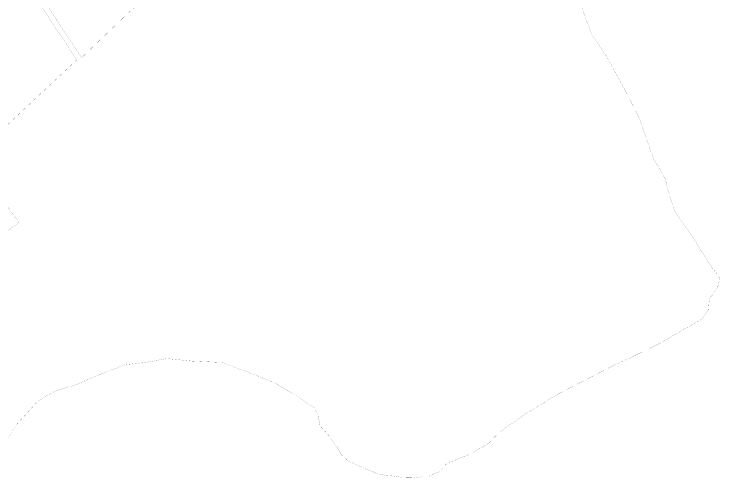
# Model space of a CAD drawing. Header units: millimetres. Extents: x 1265826 to 1360210, y 383897 to 506623.
# Drawn here: x 1349904 to 1351184, y 489626 to 490467 of the extents above; entities that cross this region are included whole.
import ezdxf

# ---------------------------------------------------------------- set-up
doc = ezdxf.new("R2010")
doc.units = ezdxf.units.MM
doc.layers.add('14', color=7, linetype='Continuous')

msp = doc.modelspace()

# ---------------------------------------------------------------- linework, layer by layer
at = {"layer": '14', "color": 12, "const_width": 0.17, "flags": 128}
for points in [[(1350144.9, 490500.2), (1350108.9, 490466.9), (1350089, 490447.7), (1350026.8, 490388.3), (1349942.4, 490514.6)], [(1349936.3, 490507.5), (1350017.8, 490383.9), (1349835.9, 490213.7)], [(1349883.7, 489683.3), (1349905.5, 489719.7), (1349948.1, 489766.1), (1349978.1, 489783.5), (1350017.6, 489795.8), (1350046.9, 489808.6), (1350083.6, 489823.1), (1350105.8, 489831.7), (1350142.5, 489835.6), (1350180.8, 489842.6), (1350228, 489838), (1350281.9, 489835.6), (1350308.1, 489825.1), (1350331.5, 489816.9), (1350376.4, 489798.5), (1350422.1, 489771.2), (1350448.3, 489753.2), (1350454.8, 489741.2), (1350456.3, 489733.4), (1350458.9, 489720.6), (1350467.9, 489710.7), (1350475.7, 489702.1), (1350481.8, 489692.4), (1350486.9, 489685.6), (1350490.5, 489681.3), (1350493.5, 489676.2), (1350497.1, 489668.8), (1350502.7, 489663.5), (1350510.3, 489656.5), (1350522.3, 489651.4), (1350526.4, 489649.7), (1350534.5, 489646), (1350538.1, 489644.3), (1350541.9, 489642.1), (1350547.8, 489639.8), (1350554.1, 489638), (1350561.8, 489634), (1350577.1, 489631), (1350591.8, 489629.8), (1350606.9, 489627.5), (1350624.2, 489627.8), (1350635, 489626.5), (1350644.5, 489628.7), (1350654.8, 489628.8), (1350671.9, 489636.2), (1350678.5, 489640.1), (1350681.1, 489644.7), (1350687.6, 489651.4), (1350704.6, 489658.9), (1350725, 489667.3), (1350738.8, 489674), (1350764.8, 489689.3), (1350783.9, 489709.5), (1350829.7, 489741.1), (1350888.3, 489777.3), (1350991.8, 489830.7), (1351023.8, 489845.2), (1351074.8, 489870.2), (1351131.5, 489903.1), (1351151.9, 489914.4), (1351158.2, 489923.9), (1351162.9, 489930.8), (1351164.5, 489950.8), (1351179.4, 489970.9), (1351183.5, 489987.9), (1351180, 489994.5), (1351170.2, 490005.9), (1351138.2, 490056.2), (1351101.5, 490110.5), (1351089.8, 490146.8), (1351084.3, 490169.5), (1351063.1, 490205.4), (1351037.4, 490278.9), (1351009.6, 490333), (1350976.4, 490393.3), (1350950.8, 490431.5), (1350922.8, 490507.3)], [(1349856.3, 490167.2), (1349913, 490089.7), (1349860.4, 490048.7)]]:
    msp.add_lwpolyline(points, dxfattribs=at)

doc.saveas('drawing.dxf')
